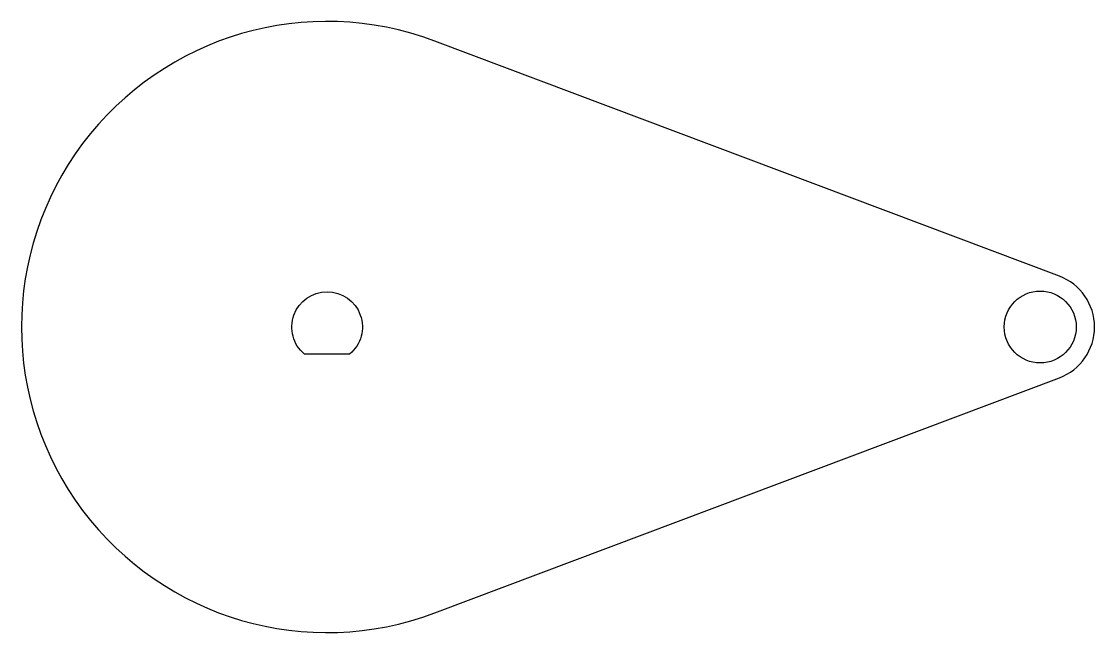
# Model space of a CAD drawing. Header units: millimetres. Extents: x -112.5 to -33.5, y -22.5 to 22.5.
import ezdxf

# ---------------------------------------------------------------- set-up
doc = ezdxf.new("R2010")
doc.units = ezdxf.units.MM
doc.layers.get('0').update_dxf_attribs({"linetype": 'CONTINUOUS'})

msp = doc.modelspace()

# ---------------------------------------------------------------- linework, layer by layer
for points in [[(-36.09, -3.743, 0.692007), (-36.09, 3.743), (-82.071, 21.057, 1.445073), (-82.071, -21.057)], [(-88.339, -2), (-91.661, -2, -2.768875)]]:
    msp.add_lwpolyline(points, format="xyb", close=True)
msp.add_circle((-37.5, 0), 2.65)

doc.saveas('drawing.dxf')
